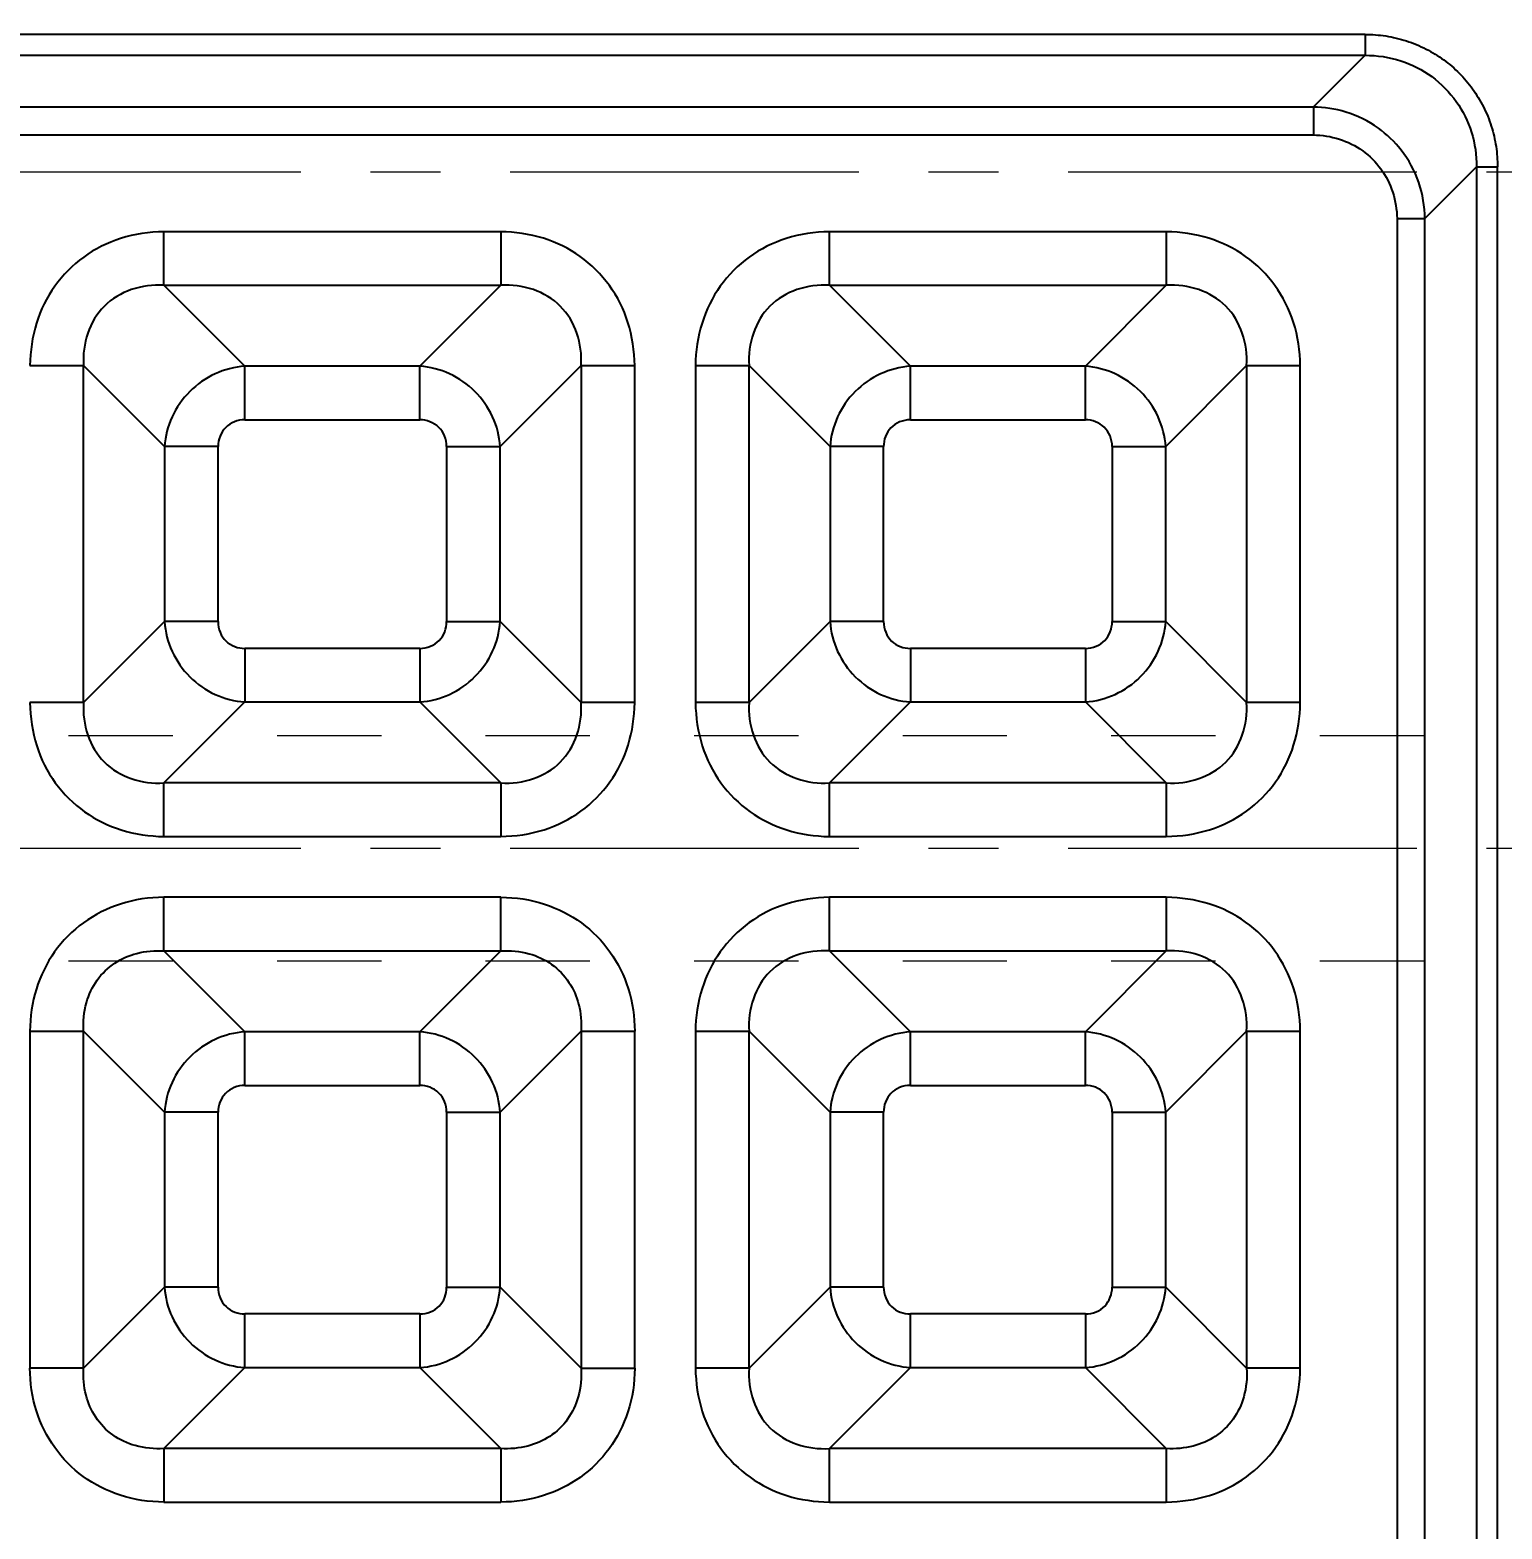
# Model space of a CAD drawing. Header units: millimetres. Extents: x 2750 to 4049, y 1371 to 1831.
# Drawn here: x 3771.4 to 3823.7, y 1569.1 to 1622.3 of the extents above; entities that cross this region are included whole.
import ezdxf

# ---------------------------------------------------------------- set-up
doc = ezdxf.new("R2010")
doc.units = ezdxf.units.MM
doc.linetypes.add('CENTER', pattern=[0.6, 0.375, -0.075, 0.075, -0.075])
doc.linetypes.add('HIDDEN', pattern=[0.2, 0.1, -0.1])
doc.layers.add('center', color=1, linetype='CENTER', lineweight=9)
doc.layers.add('cool', color=153, linetype='HIDDEN', lineweight=9)
doc.styles.get("Standard").update_dxf_attribs({"font": 'arial.ttf'})
doc.dimstyles.get("Standard").update_dxf_attribs({"dimtxt": 0.18, "dimasz": 0.18, "dimexe": 0.18, "dimexo": 0.0625, "dimgap": 0.09, "dimtad": 0, "dimtih": 1, "dimtoh": 1, "dimzin": 0, "dimdsep": 46, "dimtxsty": 'Standard', "dimcen": 0.09, "dimadec": 0, "dimazin": 0, "dimtfac": 1, "dimtofl": 0, "dimtmove": 0, "dimatfit": 3, "dimfxl": 0, "dimtolj": 1, "dimtzin": 0, "dimarcsym": 0})

# ---------------------------------------------------------------- blocks, each defined once
blk = doc.blocks.new('*D175')
at = {"color": 4, "lineweight": -2, "transparency": 16777216}
blk.add_line((3685.922, 1617.29), (3660.211, 1617.29), dxfattribs=at)
at = {"layer": 'Defpoints', "color": 0, "transparency": 16777216}
for p in [(3660.211, 1617.29), (3685.922, 1617.29), (3829.681, 1617.29)]:
    blk.add_point(p, dxfattribs=at)
at = {"color": 6, "transparency": 16777216, "insert": (3653.726, 1617.29), "char_height": 5, "attachment_point": 5}
blk.add_mtext('\\A1;0.00', dxfattribs=at)
blk = doc.blocks.new('*D176')
at = {"color": 4, "lineweight": -2, "transparency": 16777216}
blk.add_line((3678.491, 1646.291), (3660.211, 1646.291), dxfattribs=at)
at = {"layer": 'Defpoints', "color": 0, "transparency": 16777216}
for p in [(3660.211, 1646.291), (3678.491, 1646.291), (3829.681, 1617.29)]:
    blk.add_point(p, dxfattribs=at)
at = {"color": 6, "transparency": 16777216, "insert": (3651.741, 1646.291), "char_height": 5, "attachment_point": 5}
blk.add_mtext('\\A1;29.00', dxfattribs=at)
blk = doc.blocks.new('*D177')
at = {"color": 4, "lineweight": -2, "transparency": 16777216}
blk.add_line((3721.255, 1665.29), (3660.211, 1665.29), dxfattribs=at)
at = {"layer": 'Defpoints', "color": 0, "transparency": 16777216}
for p in [(3660.211, 1665.29), (3721.255, 1665.29), (3829.681, 1617.29)]:
    blk.add_point(p, dxfattribs=at)
at = {"color": 6, "transparency": 16777216, "insert": (3651.683, 1665.29), "char_height": 5, "attachment_point": 5}
blk.add_mtext('\\A1;48.00', dxfattribs=at)
blk = doc.blocks.new('*D178')
at = {"color": 4, "lineweight": -2, "transparency": 16777216}
blk.add_line((3743.255, 1699.29), (3660.211, 1699.29), dxfattribs=at)
at = {"layer": 'Defpoints', "color": 0, "transparency": 16777216}
for p in [(3660.211, 1699.29), (3743.255, 1699.29), (3829.681, 1617.29)]:
    blk.add_point(p, dxfattribs=at)
at = {"color": 6, "transparency": 16777216, "insert": (3651.78, 1699.29), "char_height": 5, "attachment_point": 5}
blk.add_mtext('\\A1;82.00', dxfattribs=at)
blk = doc.blocks.new('*D179')
at = {"color": 4, "lineweight": -2, "transparency": 16777216}
blk.add_line((3719.714, 1714.291), (3660.211, 1714.291), dxfattribs=at)
at = {"layer": 'Defpoints', "color": 0, "transparency": 16777216}
for p in [(3660.211, 1714.291), (3719.714, 1714.291), (3829.681, 1617.29)]:
    blk.add_point(p, dxfattribs=at)
at = {"color": 6, "transparency": 16777216, "insert": (3651.784, 1714.291), "char_height": 5, "attachment_point": 5}
blk.add_mtext('\\A1;97.00', dxfattribs=at)
blk = doc.blocks.new('*D180')
at = {"color": 4, "lineweight": -2, "transparency": 16777216}
blk.add_line((3782.255, 1728.29), (3660.211, 1728.29), dxfattribs=at)
at = {"layer": 'Defpoints', "color": 0, "transparency": 16777216}
for p in [(3660.211, 1728.29), (3782.255, 1728.29), (3829.681, 1617.29)]:
    blk.add_point(p, dxfattribs=at)
at = {"color": 6, "transparency": 16777216, "insert": (3650.077, 1728.29), "char_height": 5, "attachment_point": 5}
blk.add_mtext('\\A1;111.00', dxfattribs=at)
blk = doc.blocks.new('*D181')
at = {"color": 4, "lineweight": -2, "transparency": 16777216}
blk.add_line((3825.281, 1734.29), (3660.211, 1734.29), dxfattribs=at)
at = {"layer": 'Defpoints', "color": 0, "transparency": 16777216}
for p in [(3660.211, 1734.29), (3825.281, 1734.29), (3829.681, 1617.29)]:
    blk.add_point(p, dxfattribs=at)
at = {"color": 6, "transparency": 16777216, "insert": (3650.077, 1734.29), "char_height": 5, "attachment_point": 5}
blk.add_mtext('\\A1;117.00', dxfattribs=at)
blk = doc.blocks.new('*D183')
at = {"color": 4, "lineweight": -2, "transparency": 16777216}
blk.add_line((3695.67, 1593.29), (3660.211, 1593.29), dxfattribs=at)
at = {"layer": 'Defpoints', "color": 0, "transparency": 16777216}
for p in [(3829.681, 1617.29), (3660.211, 1593.29), (3695.67, 1593.29)]:
    blk.add_point(p, dxfattribs=at)
at = {"color": 6, "transparency": 16777216, "insert": (3651.741, 1593.29), "char_height": 5, "attachment_point": 5}
blk.add_mtext('\\A1;24.00', dxfattribs=at)
blk = doc.blocks.new('*D184')
at = {"color": 4, "lineweight": -2, "transparency": 16777216}
for p, q in [((3670.211, 1561.29), (3660.211, 1561.29)), ((3680.211, 1549.291), (3670.211, 1561.29)), ((3738.285, 1549.291), (3680.211, 1549.291))]:
    blk.add_line(p, q, dxfattribs=at)
at = {"layer": 'Defpoints', "color": 0, "transparency": 16777216}
for p in [(3829.681, 1617.29), (3660.211, 1561.29), (3738.285, 1549.291)]:
    blk.add_point(p, dxfattribs=at)
at = {"color": 6, "transparency": 16777216, "insert": (3651.77, 1561.29), "char_height": 5, "attachment_point": 5}
blk.add_mtext('\\A1;68.00', dxfattribs=at)
blk = doc.blocks.new('*D185')
at = {"color": 4, "lineweight": -2, "transparency": 16777216}
blk.add_line((3703.173, 1535.29), (3660.211, 1535.29), dxfattribs=at)
at = {"layer": 'Defpoints', "color": 0, "transparency": 16777216}
for p in [(3829.681, 1617.29), (3660.211, 1535.29), (3703.173, 1535.29)]:
    blk.add_point(p, dxfattribs=at)
at = {"color": 6, "transparency": 16777216, "insert": (3651.78, 1535.29), "char_height": 5, "attachment_point": 5}
blk.add_mtext('\\A1;82.00', dxfattribs=at)
blk = doc.blocks.new('*D186')
at = {"color": 4, "lineweight": -2, "transparency": 16777216}
blk.add_line((3793.281, 1509.29), (3660.211, 1509.29), dxfattribs=at)
at = {"layer": 'Defpoints', "color": 0, "transparency": 16777216}
for p in [(3829.681, 1617.29), (3660.211, 1509.29), (3793.281, 1509.29)]:
    blk.add_point(p, dxfattribs=at)
at = {"color": 6, "transparency": 16777216, "insert": (3650.077, 1509.29), "char_height": 5, "attachment_point": 5}
blk.add_mtext('\\A1;108.00', dxfattribs=at)
blk = doc.blocks.new('*D188')
at = {"color": 4, "lineweight": -2, "transparency": 16777216}
for p, q in [((3786.655, 1774.119), (3786.655, 1784.119)), ((3786.685, 1764.119), (3786.655, 1774.119)), ((3786.685, 1732.648), (3786.685, 1764.119))]:
    blk.add_line(p, q, dxfattribs=at)
at = {"layer": 'Defpoints', "color": 0, "transparency": 16777216}
for p in [(3786.655, 1784.119), (3786.685, 1732.648), (3829.681, 1617.29)]:
    blk.add_point(p, dxfattribs=at)
at = {"color": 6, "transparency": 16777216, "insert": (3786.655, 1792.647), "char_height": 5, "attachment_point": 5, "rotation": 90}
blk.add_mtext('\\A1;43.00', dxfattribs=at)
blk = doc.blocks.new('*D189')
at = {"color": 4, "lineweight": -2, "transparency": 16777216}
for p, q in [((3747.655, 1774.119), (3747.655, 1784.119)), ((3746.685, 1764.119), (3747.655, 1774.119)), ((3746.685, 1703.62), (3746.685, 1764.119))]:
    blk.add_line(p, q, dxfattribs=at)
at = {"layer": 'Defpoints', "color": 0, "transparency": 16777216}
for p in [(3747.655, 1784.119), (3746.685, 1703.62), (3829.681, 1617.29)]:
    blk.add_point(p, dxfattribs=at)
at = {"color": 6, "transparency": 16777216, "insert": (3747.655, 1792.55), "char_height": 5, "attachment_point": 5, "rotation": 90}
blk.add_mtext('\\A1;83.00', dxfattribs=at)
blk = doc.blocks.new('*D190')
at = {"color": 4, "lineweight": -2, "transparency": 16777216}
for p, q in [((3725.655, 1774.119), (3725.655, 1784.119)), ((3724.685, 1764.119), (3725.655, 1774.119)), ((3724.685, 1669.691), (3724.685, 1764.119))]:
    blk.add_line(p, q, dxfattribs=at)
at = {"layer": 'Defpoints', "color": 0, "transparency": 16777216}
for p in [(3725.655, 1784.119), (3724.685, 1669.691), (3829.681, 1617.29)]:
    blk.add_point(p, dxfattribs=at)
at = {"color": 6, "transparency": 16777216, "insert": (3725.655, 1794.254), "char_height": 5, "attachment_point": 5, "rotation": 90}
blk.add_mtext('\\A1;105.00', dxfattribs=at)
blk = doc.blocks.new('*D192')
at = {"color": 4, "lineweight": -2, "transparency": 16777216}
blk.add_line((3797.681, 1504.89), (3797.681, 1452.826), dxfattribs=at)
at = {"layer": 'Defpoints', "color": 0, "transparency": 16777216}
for p in [(3829.681, 1617.29), (3797.681, 1504.89), (3797.681, 1452.826)]:
    blk.add_point(p, dxfattribs=at)
at = {"color": 6, "transparency": 16777216, "insert": (3797.681, 1444.4), "char_height": 5, "attachment_point": 5, "rotation": 90}
blk.add_mtext('\\A1;32.00', dxfattribs=at)
blk = doc.blocks.new('*D193')
at = {"color": 4, "lineweight": -2, "transparency": 16777216}
for p, q in [((3742.685, 1544.891), (3742.685, 1472.826)), ((3742.685, 1472.826), (3734.655, 1462.826)), ((3734.655, 1462.826), (3734.655, 1452.826))]:
    blk.add_line(p, q, dxfattribs=at)
at = {"layer": 'Defpoints', "color": 0, "transparency": 16777216}
for p in [(3829.681, 1617.29), (3742.685, 1544.891), (3734.655, 1452.826)]:
    blk.add_point(p, dxfattribs=at)
at = {"color": 6, "transparency": 16777216, "insert": (3734.655, 1444.395), "char_height": 5, "attachment_point": 5, "rotation": 90}
blk.add_mtext('\\A1;87.00', dxfattribs=at)
blk = doc.blocks.new('*D195')
at = {"color": 4, "lineweight": -2, "transparency": 16777216}
for p, q in [((3712.382, 1772.258), (3712.382, 1782.258)), ((3709.181, 1762.258), (3712.382, 1772.258)), ((3709.181, 1626.721), (3709.181, 1762.258))]:
    blk.add_line(p, q, dxfattribs=at)
at = {"layer": 'Defpoints', "color": 0, "transparency": 16777216}
for p in [(3712.382, 1782.258), (3709.181, 1626.721), (3829.681, 1617.29)]:
    blk.add_point(p, dxfattribs=at)
at = {"color": 6, "transparency": 16777216, "insert": (3712.382, 1792.392), "char_height": 5, "attachment_point": 5, "rotation": 90}
blk.add_mtext('\\A1;120.50', dxfattribs=at)
blk = doc.blocks.new('*D196')
at = {"color": 4, "lineweight": -2, "transparency": 16777216}
for p, q in [((3670.352, 1628.487), (3660.352, 1628.487)), ((3680.352, 1622.321), (3670.352, 1628.487)), ((3704.781, 1622.321), (3680.352, 1622.321))]:
    blk.add_line(p, q, dxfattribs=at)
at = {"layer": 'Defpoints', "color": 0, "transparency": 16777216}
for p in [(3660.352, 1628.487), (3704.781, 1622.321), (3829.681, 1617.291)]:
    blk.add_point(p, dxfattribs=at)
at = {"color": 6, "transparency": 16777216, "insert": (3653.859, 1628.487), "char_height": 5, "attachment_point": 5}
blk.add_mtext('\\A1;5.03', dxfattribs=at)

msp = doc.modelspace()

# ---------------------------------------------------------------- linework, layer by layer
at = {"color": 6, "linetype": 'Continuous'}
for p, q in [((3818.819, 1622.164), (3739.657, 1622.162)), ((3818.819, 1622.164), (3818.819, 1621.422)), ((3739.657, 1621.422), (3818.819, 1621.422)), ((3816.983, 1619.586), (3818.819, 1621.422)), ((3816.985, 1619.586), (3743.055, 1619.587)), ((3816.985, 1619.586), (3816.985, 1618.597)), ((3741.566, 1618.598), (3816.985, 1618.598)), ((3822.778, 1617.463), (3820.942, 1615.627)), ((3822.778, 1617.463), (3822.779, 1538.301)), ((3822.778, 1617.463), (3823.521, 1617.463)), ((3823.519, 1538.301), (3823.521, 1617.463)), ((3819.954, 1615.628), (3819.954, 1540.21)), ((3819.954, 1615.628), (3820.942, 1615.628)), ((3820.943, 1541.699), (3820.942, 1615.628)), ((3776.192, 1613.262), (3776.192, 1615.162)), ((3788.15, 1615.162), (3776.192, 1615.162)), ((3788.15, 1615.162), (3788.15, 1613.262)), ((3799.81, 1613.262), (3799.81, 1615.162)), ((3811.767, 1615.162), (3799.81, 1615.162)), ((3811.767, 1615.162), (3811.767, 1613.262)), ((3776.192, 1613.262), (3779.065, 1610.389)), ((3776.192, 1613.262), (3788.15, 1613.262)), ((3785.277, 1610.389), (3788.15, 1613.262)), ((3799.81, 1613.262), (3802.683, 1610.389)), ((3799.81, 1613.262), (3811.767, 1613.262)), ((3808.894, 1610.389), (3811.767, 1613.262)), ((3771.441, 1610.411), (3773.341, 1610.411)), ((3773.341, 1598.453), (3773.341, 1610.411)), ((3776.214, 1607.538), (3773.341, 1610.411)), ((3779.065, 1608.488), (3779.065, 1610.389)), ((3785.277, 1610.389), (3779.065, 1610.389)), ((3785.277, 1608.488), (3785.277, 1610.389)), ((3791, 1610.411), (3788.127, 1607.538)), ((3791, 1610.411), (3791, 1598.453)), ((3791, 1610.411), (3792.901, 1610.411)), ((3792.901, 1598.453), (3792.901, 1610.411)), ((3795.058, 1610.411), (3795.058, 1598.453)), ((3795.058, 1610.411), (3796.959, 1610.411)), ((3796.959, 1598.453), (3796.959, 1610.411)), ((3799.832, 1607.538), (3796.959, 1610.411)), ((3802.683, 1608.488), (3802.683, 1610.389)), ((3808.894, 1610.389), (3802.683, 1610.389)), ((3808.894, 1608.488), (3808.894, 1610.389)), ((3814.618, 1610.411), (3811.745, 1607.538)), ((3814.618, 1610.411), (3814.618, 1598.453)), ((3814.618, 1610.411), (3816.518, 1610.411)), ((3816.518, 1598.453), (3816.518, 1610.411)), ((3779.065, 1608.488), (3785.277, 1608.488)), ((3802.683, 1608.488), (3808.894, 1608.488)), ((3776.214, 1607.538), (3776.214, 1601.326)), ((3778.115, 1607.538), (3776.214, 1607.538)), ((3778.115, 1601.326), (3778.115, 1607.538)), ((3786.227, 1607.538), (3786.227, 1601.326)), ((3786.227, 1607.538), (3788.127, 1607.538)), ((3788.127, 1601.326), (3788.127, 1607.538)), ((3799.832, 1607.538), (3799.832, 1601.326)), ((3801.732, 1607.538), (3799.832, 1607.538)), ((3801.732, 1601.326), (3801.732, 1607.538)), ((3809.844, 1607.538), (3809.844, 1601.326)), ((3809.844, 1607.538), (3811.745, 1607.538)), ((3811.745, 1601.326), (3811.745, 1607.538)), ((3773.341, 1598.453), (3776.214, 1601.326)), ((3778.115, 1601.326), (3776.214, 1601.326)), ((3786.227, 1601.326), (3788.127, 1601.326)), ((3788.127, 1601.326), (3791, 1598.453)), ((3796.959, 1598.453), (3799.832, 1601.326)), ((3801.732, 1601.326), (3799.832, 1601.326)), ((3809.844, 1601.326), (3811.745, 1601.326)), ((3811.745, 1601.326), (3814.618, 1598.453)), ((3779.065, 1600.376), (3779.065, 1598.476)), ((3785.277, 1600.376), (3779.065, 1600.376)), ((3785.277, 1600.376), (3785.277, 1598.476)), ((3802.683, 1600.376), (3802.683, 1598.476)), ((3808.894, 1600.376), (3802.683, 1600.376)), ((3808.894, 1600.376), (3808.894, 1598.476)), ((3773.341, 1598.453), (3771.441, 1598.453)), ((3779.065, 1598.476), (3776.192, 1595.603)), ((3779.065, 1598.476), (3785.277, 1598.476)), ((3788.15, 1595.603), (3785.277, 1598.476)), ((3792.901, 1598.453), (3791, 1598.453)), ((3796.959, 1598.453), (3795.058, 1598.453)), ((3802.683, 1598.476), (3799.81, 1595.603)), ((3802.683, 1598.476), (3808.894, 1598.476)), ((3811.767, 1595.603), (3808.894, 1598.476)), ((3816.518, 1598.453), (3814.618, 1598.453)), ((3776.192, 1593.702), (3776.192, 1595.603)), ((3788.15, 1595.603), (3776.192, 1595.603)), ((3788.15, 1595.603), (3788.15, 1593.702)), ((3799.81, 1593.702), (3799.81, 1595.603)), ((3811.767, 1595.603), (3799.81, 1595.603)), ((3811.767, 1595.603), (3811.767, 1593.702)), ((3776.192, 1593.702), (3788.15, 1593.702)), ((3799.81, 1593.702), (3811.767, 1593.702)), ((3776.192, 1589.644), (3776.192, 1591.545)), ((3788.15, 1591.545), (3776.192, 1591.545)), ((3788.15, 1589.644), (3788.15, 1591.545)), ((3799.81, 1589.644), (3799.81, 1591.545)), ((3811.767, 1591.545), (3799.81, 1591.545)), ((3811.767, 1591.545), (3811.767, 1589.644)), ((3776.192, 1589.644), (3779.065, 1586.771)), ((3776.192, 1589.644), (3788.15, 1589.644)), ((3785.277, 1586.771), (3788.15, 1589.644)), ((3799.81, 1589.644), (3802.683, 1586.771)), ((3799.81, 1589.644), (3811.767, 1589.644)), ((3808.894, 1586.771), (3811.767, 1589.644)), ((3771.441, 1586.793), (3771.441, 1574.836)), ((3771.441, 1586.793), (3773.341, 1586.793)), ((3773.341, 1574.836), (3773.341, 1586.793)), ((3776.214, 1583.92), (3773.341, 1586.793)), ((3779.065, 1584.871), (3779.065, 1586.771)), ((3785.277, 1586.771), (3779.065, 1586.771)), ((3785.277, 1584.871), (3785.277, 1586.771)), ((3791, 1586.793), (3788.127, 1583.92)), ((3791, 1586.793), (3791, 1574.836)), ((3791, 1586.793), (3792.901, 1586.793)), ((3792.901, 1574.836), (3792.901, 1586.793)), ((3795.058, 1586.793), (3795.058, 1574.836)), ((3795.058, 1586.793), (3796.959, 1586.793)), ((3796.959, 1574.836), (3796.959, 1586.793)), ((3799.832, 1583.92), (3796.959, 1586.793)), ((3802.683, 1584.871), (3802.683, 1586.771)), ((3808.894, 1586.771), (3802.683, 1586.771)), ((3808.894, 1584.871), (3808.894, 1586.771)), ((3814.618, 1586.793), (3811.745, 1583.92)), ((3814.618, 1586.793), (3814.618, 1574.836)), ((3814.618, 1586.793), (3816.518, 1586.793)), ((3816.518, 1574.836), (3816.518, 1586.793)), ((3779.065, 1584.871), (3785.277, 1584.871)), ((3802.683, 1584.871), (3808.894, 1584.871)), ((3776.214, 1583.92), (3776.214, 1577.709)), ((3778.115, 1583.92), (3776.214, 1583.92)), ((3778.115, 1577.709), (3778.115, 1583.92)), ((3786.227, 1583.92), (3786.227, 1577.709)), ((3786.227, 1583.92), (3788.127, 1583.92)), ((3788.127, 1577.709), (3788.127, 1583.92)), ((3799.832, 1583.92), (3799.832, 1577.709)), ((3801.732, 1583.92), (3799.832, 1583.92)), ((3801.732, 1577.709), (3801.732, 1583.92)), ((3809.844, 1583.92), (3809.844, 1577.709)), ((3809.844, 1583.92), (3811.745, 1583.92)), ((3811.745, 1577.709), (3811.745, 1583.92)), ((3773.341, 1574.836), (3776.214, 1577.709)), ((3778.115, 1577.709), (3776.214, 1577.709)), ((3786.227, 1577.709), (3788.127, 1577.709)), ((3788.127, 1577.709), (3791, 1574.836)), ((3796.959, 1574.836), (3799.832, 1577.709)), ((3801.732, 1577.709), (3799.832, 1577.709)), ((3809.844, 1577.709), (3811.745, 1577.709)), ((3811.745, 1577.709), (3814.618, 1574.836)), ((3779.065, 1574.858), (3779.065, 1576.759)), ((3785.277, 1576.759), (3779.065, 1576.759)), ((3785.277, 1576.759), (3785.277, 1574.858)), ((3802.683, 1574.858), (3802.683, 1576.759)), ((3808.894, 1576.759), (3802.683, 1576.759)), ((3808.894, 1576.759), (3808.894, 1574.858)), ((3773.341, 1574.836), (3771.441, 1574.836)), ((3779.065, 1574.858), (3776.192, 1571.985)), ((3779.065, 1574.858), (3785.277, 1574.858)), ((3788.15, 1571.985), (3785.277, 1574.858)), ((3791, 1574.836), (3792.901, 1574.836)), ((3796.959, 1574.836), (3795.058, 1574.836)), ((3802.683, 1574.858), (3799.81, 1571.985)), ((3802.683, 1574.858), (3808.894, 1574.858)), ((3811.767, 1571.985), (3808.894, 1574.858)), ((3816.518, 1574.836), (3814.618, 1574.836)), ((3776.192, 1571.985), (3776.192, 1570.085)), ((3788.15, 1571.985), (3776.192, 1571.985)), ((3788.15, 1571.985), (3788.15, 1570.085)), ((3799.81, 1570.085), (3799.81, 1571.985)), ((3811.767, 1571.985), (3799.81, 1571.985)), ((3811.767, 1571.985), (3811.767, 1570.085)), ((3776.192, 1570.085), (3788.15, 1570.085)), ((3799.81, 1570.085), (3811.767, 1570.085))]:
    msp.add_line(p, q, dxfattribs=at)
for centre, radius, start, end in [((3829.707, 1622.321), 100.622, 28.40074, 331.59927), ((3829.707, 1622.321), 100.12, 28.40075, 331.59926), ((3829.707, 1622.321), 100.057, 28.37938, 331.62062), ((3829.707, 1622.321), 98.859, 28.37934, 331.62065), ((3823.677, 1622.321), 86.271, 181.61975, 268.38025), ((3823.677, 1622.321), 85.531, 181.61975, 268.38025), ((3823.677, 1622.321), 83.696, 182.93582, 267.06418), ((3823.677, 1622.321), 82.706, 182.93582, 267.06418), ((3829.707, 1622.321), 102.28, 186.15973, 331.08016), ((3829.707, 1622.321), 101.778, 186.19838, 331.08683), ((3829.707, 1622.321), 102.395, 189.52573, 331.07349), ((3823.677, 1622.321), 87.224, 222.36053, 346.47022), ((3823.677, 1622.321), 86.622, 222.36102, 346.47022), ((3823.677, 1622.321), 87.317, 222.43651, 332.51058), ((3823.677, 1622.321), 87.818, 222.43656, 332.51118)]:
    msp.add_arc(centre, radius, start, end, dxfattribs=at)
for points, knots in [([(3818.819, 1622.164), (3819.065, 1622.164), (3819.564, 1622.126), (3820.295, 1621.953), (3820.989, 1621.665), (3821.621, 1621.276), (3822.177, 1620.798), (3822.652, 1620.238), (3823.036, 1619.604), (3823.317, 1618.913), (3823.484, 1618.193), (3823.521, 1617.704), (3823.521, 1617.463)], [0, 0, 0, 0, 0.099956, 0.202096, 0.303984, 0.403763, 0.502202, 0.600775, 0.700698, 0.801825, 0.902244, 1, 1, 1, 1]), ([(3818.819, 1621.422), (3819.247, 1621.424), (3820.093, 1621.295), (3821.227, 1620.717), (3822.106, 1619.824), (3822.659, 1618.7), (3822.781, 1617.876), (3822.778, 1617.463)], [0, 0, 0, 0, 0.20655, 0.404704, 0.604979, 0.800758, 1, 1, 1, 1]), ([(3820.942, 1615.627), (3820.94, 1616.059), (3820.793, 1616.934), (3820.19, 1618.047), (3819.283, 1618.919), (3818.196, 1619.459), (3817.373, 1619.584), (3816.983, 1619.586)], [0, 0, 0, 0, 0.209257, 0.42174, 0.602601, 0.811206, 1, 1, 1, 1]), ([(3816.985, 1618.597), (3817.297, 1618.592), (3817.919, 1618.495), (3818.761, 1618.076), (3819.426, 1617.413), (3819.849, 1616.569), (3819.948, 1615.942), (3819.954, 1615.629)], [0, 0, 0, 0, 0.201277, 0.400461, 0.597024, 0.797267, 1, 1, 1, 1]), ([(3776.192, 1615.162), (3775.674, 1615.153), (3774.66, 1615.011), (3773.302, 1614.329), (3772.256, 1613.273), (3771.589, 1611.922), (3771.449, 1610.92), (3771.441, 1610.411)], [0, 0, 0, 0, 0.208153, 0.404601, 0.600135, 0.79522, 1, 1, 1, 1]), ([(3792.901, 1610.411), (3792.892, 1610.929), (3792.75, 1611.943), (3792.068, 1613.301), (3791.012, 1614.347), (3789.661, 1615.013), (3788.659, 1615.154), (3788.15, 1615.162)], [0, 0, 0, 0, 0.208153, 0.404601, 0.600135, 0.79522, 1, 1, 1, 1]), ([(3799.81, 1615.162), (3799.292, 1615.153), (3798.278, 1615.011), (3796.92, 1614.329), (3795.874, 1613.273), (3795.207, 1611.922), (3795.066, 1610.92), (3795.058, 1610.411)], [0, 0, 0, 0, 0.208153, 0.404601, 0.600135, 0.79522, 1, 1, 1, 1]), ([(3816.518, 1610.411), (3816.509, 1610.929), (3816.367, 1611.943), (3815.685, 1613.301), (3814.629, 1614.347), (3813.278, 1615.013), (3812.277, 1615.154), (3811.767, 1615.162)], [0, 0, 0, 0, 0.208153, 0.404601, 0.600135, 0.79522, 1, 1, 1, 1]), ([(3776.192, 1613.262), (3775.805, 1613.285), (3775.027, 1613.188), (3774.012, 1612.591), (3773.415, 1611.575), (3773.318, 1610.798), (3773.341, 1610.411)], [0, 0, 0, 0, 0.254794, 0.500003, 0.745227, 1, 1, 1, 1]), ([(3791, 1610.411), (3791.024, 1610.798), (3790.926, 1611.576), (3790.329, 1612.591), (3789.314, 1613.188), (3788.537, 1613.285), (3788.15, 1613.262)], [0, 0, 0, 0, 0.254794, 0.500003, 0.745227, 1, 1, 1, 1]), ([(3799.81, 1613.262), (3799.422, 1613.285), (3798.645, 1613.188), (3797.63, 1612.591), (3797.033, 1611.575), (3796.936, 1610.798), (3796.959, 1610.411)], [0, 0, 0, 0, 0.254794, 0.500003, 0.745227, 1, 1, 1, 1]), ([(3814.618, 1610.411), (3814.641, 1610.798), (3814.544, 1611.576), (3813.947, 1612.591), (3812.932, 1613.188), (3812.155, 1613.285), (3811.767, 1613.262)], [0, 0, 0, 0, 0.254794, 0.500003, 0.745227, 1, 1, 1, 1]), ([(3779.065, 1610.389), (3778.702, 1610.364), (3777.978, 1610.177), (3777.064, 1609.536), (3776.425, 1608.622), (3776.239, 1607.899), (3776.214, 1607.538)], [0, 0, 0, 0, 0.249666, 0.500527, 0.751123, 1, 1, 1, 1]), ([(3788.127, 1607.538), (3788.103, 1607.901), (3787.916, 1608.625), (3787.275, 1609.539), (3786.361, 1610.178), (3785.638, 1610.364), (3785.277, 1610.389)], [0, 0, 0, 0, 0.249665, 0.500526, 0.751122, 1, 1, 1, 1]), ([(3802.683, 1610.389), (3802.32, 1610.364), (3801.595, 1610.177), (3800.681, 1609.536), (3800.043, 1608.622), (3799.857, 1607.899), (3799.832, 1607.538)], [0, 0, 0, 0, 0.249666, 0.500527, 0.751123, 1, 1, 1, 1]), ([(3811.745, 1607.538), (3811.72, 1607.901), (3811.533, 1608.625), (3810.892, 1609.539), (3809.979, 1610.178), (3809.256, 1610.364), (3808.894, 1610.389)], [0, 0, 0, 0, 0.249665, 0.500526, 0.751122, 1, 1, 1, 1]), ([(3786.227, 1607.538), (3786.227, 1607.667), (3786.175, 1607.922), (3785.965, 1608.244), (3785.643, 1608.441), (3785.398, 1608.488), (3785.277, 1608.488)], [0, 0, 0, 0, 0.259809, 0.509834, 0.755075, 1, 1, 1, 1]), ([(3802.683, 1608.488), (3802.554, 1608.488), (3802.299, 1608.436), (3801.976, 1608.226), (3801.779, 1607.904), (3801.732, 1607.659), (3801.732, 1607.538)], [0, 0, 0, 0, 0.259809, 0.509834, 0.755075, 1, 1, 1, 1]), ([(3809.844, 1607.538), (3809.844, 1607.667), (3809.793, 1607.922), (3809.582, 1608.244), (3809.26, 1608.441), (3809.016, 1608.488), (3808.894, 1608.488)], [0, 0, 0, 0, 0.259809, 0.509834, 0.755075, 1, 1, 1, 1]), ([(3776.214, 1601.326), (3776.239, 1600.964), (3776.426, 1600.239), (3777.067, 1599.325), (3777.981, 1598.686), (3778.703, 1598.5), (3779.065, 1598.476)], [0, 0, 0, 0, 0.249667, 0.500527, 0.751123, 1, 1, 1, 1]), ([(3778.115, 1601.326), (3778.115, 1601.197), (3778.166, 1600.943), (3778.377, 1600.62), (3778.699, 1600.423), (3778.944, 1600.376), (3779.065, 1600.376)], [0, 0, 0, 0, 0.259809, 0.509834, 0.755075, 1, 1, 1, 1]), ([(3785.277, 1598.476), (3785.639, 1598.5), (3786.364, 1598.687), (3787.278, 1599.328), (3787.916, 1600.242), (3788.103, 1600.965), (3788.127, 1601.326)], [0, 0, 0, 0, 0.249668, 0.500529, 0.751126, 1, 1, 1, 1]), ([(3785.277, 1600.376), (3785.405, 1600.376), (3785.66, 1600.428), (3785.983, 1600.638), (3786.18, 1600.96), (3786.227, 1601.205), (3786.227, 1601.326)], [0, 0, 0, 0, 0.259809, 0.509834, 0.755075, 1, 1, 1, 1]), ([(3799.832, 1601.326), (3799.857, 1600.964), (3800.044, 1600.239), (3800.684, 1599.325), (3801.598, 1598.686), (3802.321, 1598.5), (3802.683, 1598.476)], [0, 0, 0, 0, 0.249667, 0.500527, 0.751123, 1, 1, 1, 1]), ([(3801.732, 1601.326), (3801.732, 1601.197), (3801.784, 1600.943), (3801.995, 1600.62), (3802.316, 1600.423), (3802.561, 1600.376), (3802.683, 1600.376)], [0, 0, 0, 0, 0.259809, 0.509834, 0.755075, 1, 1, 1, 1]), ([(3808.894, 1598.476), (3809.257, 1598.5), (3809.981, 1598.687), (3810.895, 1599.328), (3811.534, 1600.242), (3811.72, 1600.965), (3811.745, 1601.326)], [0, 0, 0, 0, 0.249668, 0.500529, 0.751126, 1, 1, 1, 1]), ([(3808.894, 1600.376), (3809.023, 1600.376), (3809.278, 1600.428), (3809.6, 1600.638), (3809.797, 1600.96), (3809.844, 1601.205), (3809.844, 1601.326)], [0, 0, 0, 0, 0.259809, 0.509834, 0.755075, 1, 1, 1, 1]), ([(3771.441, 1598.453), (3771.45, 1597.936), (3771.592, 1596.921), (3772.274, 1595.564), (3773.33, 1594.517), (3774.681, 1593.851), (3775.683, 1593.71), (3776.192, 1593.702)], [0, 0, 0, 0, 0.208153, 0.404601, 0.600135, 0.79522, 1, 1, 1, 1]), ([(3773.341, 1598.453), (3773.318, 1598.066), (3773.415, 1597.289), (3774.012, 1596.274), (3775.027, 1595.677), (3775.805, 1595.579), (3776.192, 1595.603)], [0, 0, 0, 0, 0.254794, 0.500003, 0.745227, 1, 1, 1, 1]), ([(3788.15, 1593.702), (3788.667, 1593.711), (3789.682, 1593.853), (3791.039, 1594.535), (3792.085, 1595.591), (3792.752, 1596.942), (3792.893, 1597.944), (3792.901, 1598.453)], [0, 0, 0, 0, 0.208153, 0.404601, 0.600135, 0.79522, 1, 1, 1, 1]), ([(3788.15, 1595.603), (3788.537, 1595.579), (3789.314, 1595.676), (3790.329, 1596.274), (3790.926, 1597.289), (3791.024, 1598.066), (3791, 1598.453)], [0, 0, 0, 0, 0.254794, 0.500003, 0.745227, 1, 1, 1, 1]), ([(3795.058, 1598.453), (3795.067, 1597.936), (3795.209, 1596.921), (3795.891, 1595.564), (3796.948, 1594.517), (3798.298, 1593.851), (3799.3, 1593.71), (3799.81, 1593.702)], [0, 0, 0, 0, 0.208153, 0.404601, 0.600135, 0.79522, 1, 1, 1, 1]), ([(3796.959, 1598.453), (3796.936, 1598.066), (3797.033, 1597.289), (3797.63, 1596.274), (3798.645, 1595.677), (3799.422, 1595.579), (3799.81, 1595.603)], [0, 0, 0, 0, 0.254794, 0.500003, 0.745227, 1, 1, 1, 1]), ([(3811.767, 1593.702), (3812.285, 1593.711), (3813.299, 1593.853), (3814.657, 1594.535), (3815.703, 1595.591), (3816.37, 1596.942), (3816.51, 1597.944), (3816.518, 1598.453)], [0, 0, 0, 0, 0.208153, 0.404601, 0.600135, 0.79522, 1, 1, 1, 1]), ([(3811.767, 1595.603), (3812.155, 1595.579), (3812.932, 1595.676), (3813.947, 1596.274), (3814.544, 1597.289), (3814.641, 1598.066), (3814.618, 1598.453)], [0, 0, 0, 0, 0.254794, 0.500003, 0.745227, 1, 1, 1, 1]), ([(3776.192, 1591.545), (3775.674, 1591.545), (3774.655, 1591.391), (3773.296, 1590.709), (3772.248, 1589.648), (3771.587, 1588.3), (3771.441, 1587.299), (3771.441, 1586.793)], [0, 0, 0, 0, 0.208216, 0.40615, 0.601002, 0.796755, 1, 1, 1, 1]), ([(3788.15, 1591.545), (3788.672, 1591.545), (3789.693, 1591.39), (3791.049, 1590.706), (3792.091, 1589.651), (3792.753, 1588.305), (3792.901, 1587.303), (3792.901, 1586.793)], [0, 0, 0, 0, 0.209973, 0.407076, 0.600298, 0.795169, 1, 1, 1, 1]), ([(3799.81, 1591.545), (3799.292, 1591.535), (3798.278, 1591.393), (3796.92, 1590.712), (3795.874, 1589.655), (3795.207, 1588.305), (3795.066, 1587.303), (3795.058, 1586.793)], [0, 0, 0, 0, 0.208153, 0.404601, 0.600135, 0.79522, 1, 1, 1, 1]), ([(3816.518, 1586.793), (3816.509, 1587.311), (3816.367, 1588.325), (3815.685, 1589.683), (3814.629, 1590.729), (3813.278, 1591.396), (3812.277, 1591.537), (3811.767, 1591.545)], [0, 0, 0, 0, 0.208153, 0.404601, 0.600135, 0.79522, 1, 1, 1, 1]), ([(3773.341, 1586.793), (3773.321, 1587.132), (3773.378, 1587.777), (3773.777, 1588.634), (3774.42, 1589.252), (3775.258, 1589.614), (3775.872, 1589.663), (3776.192, 1589.644)], [0, 0, 0, 0, 0.22165, 0.414005, 0.605105, 0.79066, 1, 1, 1, 1]), ([(3788.15, 1589.644), (3788.486, 1589.664), (3789.128, 1589.608), (3789.985, 1589.21), (3790.605, 1588.565), (3790.97, 1587.726), (3791.02, 1587.112), (3791, 1586.793)], [0, 0, 0, 0, 0.21998, 0.412518, 0.605434, 0.791016, 1, 1, 1, 1]), ([(3799.81, 1589.644), (3799.422, 1589.667), (3798.645, 1589.57), (3797.63, 1588.973), (3797.033, 1587.958), (3796.936, 1587.181), (3796.959, 1586.793)], [0, 0, 0, 0, 0.254794, 0.500003, 0.745227, 1, 1, 1, 1]), ([(3814.618, 1586.793), (3814.641, 1587.181), (3814.544, 1587.958), (3813.947, 1588.973), (3812.932, 1589.57), (3812.155, 1589.667), (3811.767, 1589.644)], [0, 0, 0, 0, 0.254794, 0.500003, 0.745227, 1, 1, 1, 1]), ([(3779.065, 1586.771), (3778.702, 1586.746), (3777.978, 1586.559), (3777.064, 1585.919), (3776.425, 1585.005), (3776.239, 1584.282), (3776.214, 1583.92)], [0, 0, 0, 0, 0.249668, 0.500528, 0.751123, 1, 1, 1, 1]), ([(3788.127, 1583.92), (3788.103, 1584.283), (3787.916, 1585.008), (3787.275, 1585.921), (3786.361, 1586.56), (3785.638, 1586.746), (3785.277, 1586.771)], [0, 0, 0, 0, 0.249665, 0.500526, 0.751122, 1, 1, 1, 1]), ([(3802.683, 1586.771), (3802.32, 1586.746), (3801.595, 1586.559), (3800.681, 1585.919), (3800.043, 1585.005), (3799.857, 1584.282), (3799.832, 1583.92)], [0, 0, 0, 0, 0.249666, 0.500527, 0.751123, 1, 1, 1, 1]), ([(3811.745, 1583.92), (3811.72, 1584.283), (3811.533, 1585.008), (3810.892, 1585.921), (3809.979, 1586.56), (3809.256, 1586.746), (3808.894, 1586.771)], [0, 0, 0, 0, 0.249665, 0.500526, 0.751122, 1, 1, 1, 1]), ([(3779.065, 1584.871), (3778.936, 1584.871), (3778.681, 1584.819), (3778.359, 1584.608), (3778.162, 1584.286), (3778.115, 1584.042), (3778.115, 1583.92)], [0, 0, 0, 0, 0.259809, 0.509834, 0.755075, 1, 1, 1, 1]), ([(3786.227, 1583.92), (3786.227, 1584.049), (3786.175, 1584.304), (3785.965, 1584.627), (3785.643, 1584.824), (3785.398, 1584.871), (3785.277, 1584.871)], [0, 0, 0, 0, 0.259809, 0.509834, 0.755075, 1, 1, 1, 1]), ([(3802.683, 1584.871), (3802.554, 1584.871), (3802.299, 1584.819), (3801.976, 1584.608), (3801.779, 1584.286), (3801.732, 1584.042), (3801.732, 1583.92)], [0, 0, 0, 0, 0.259809, 0.509834, 0.755075, 1, 1, 1, 1]), ([(3809.844, 1583.92), (3809.844, 1584.049), (3809.793, 1584.304), (3809.582, 1584.627), (3809.26, 1584.824), (3809.016, 1584.871), (3808.894, 1584.871)], [0, 0, 0, 0, 0.259809, 0.509834, 0.755075, 1, 1, 1, 1]), ([(3776.214, 1577.709), (3776.239, 1577.346), (3776.426, 1576.622), (3777.067, 1575.708), (3777.981, 1575.069), (3778.703, 1574.883), (3779.065, 1574.858)], [0, 0, 0, 0, 0.24967, 0.500529, 0.751124, 1, 1, 1, 1]), ([(3778.115, 1577.709), (3778.115, 1577.58), (3778.166, 1577.325), (3778.377, 1577.002), (3778.699, 1576.806), (3778.944, 1576.759), (3779.065, 1576.759)], [0, 0, 0, 0, 0.25981, 0.509836, 0.755076, 1, 1, 1, 1]), ([(3785.277, 1574.858), (3785.639, 1574.883), (3786.364, 1575.07), (3787.278, 1575.711), (3787.916, 1576.624), (3788.103, 1577.347), (3788.127, 1577.709)], [0, 0, 0, 0, 0.24967, 0.50053, 0.751126, 1, 1, 1, 1]), ([(3785.277, 1576.759), (3785.405, 1576.759), (3785.66, 1576.81), (3785.983, 1577.021), (3786.18, 1577.343), (3786.227, 1577.587), (3786.227, 1577.709)], [0, 0, 0, 0, 0.259809, 0.509834, 0.755075, 1, 1, 1, 1]), ([(3799.832, 1577.709), (3799.857, 1577.346), (3800.044, 1576.622), (3800.684, 1575.708), (3801.598, 1575.069), (3802.321, 1574.883), (3802.683, 1574.858)], [0, 0, 0, 0, 0.249667, 0.500527, 0.751123, 1, 1, 1, 1]), ([(3801.732, 1577.709), (3801.732, 1577.58), (3801.784, 1577.325), (3801.995, 1577.002), (3802.316, 1576.806), (3802.561, 1576.759), (3802.683, 1576.759)], [0, 0, 0, 0, 0.259809, 0.509834, 0.755075, 1, 1, 1, 1]), ([(3808.894, 1574.858), (3809.257, 1574.883), (3809.981, 1575.07), (3810.895, 1575.711), (3811.534, 1576.624), (3811.72, 1577.347), (3811.745, 1577.709)], [0, 0, 0, 0, 0.249668, 0.500529, 0.751126, 1, 1, 1, 1]), ([(3808.894, 1576.759), (3809.023, 1576.759), (3809.278, 1576.81), (3809.6, 1577.021), (3809.797, 1577.343), (3809.844, 1577.587), (3809.844, 1577.709)], [0, 0, 0, 0, 0.259809, 0.509834, 0.755075, 1, 1, 1, 1]), ([(3776.192, 1570.085), (3775.67, 1570.085), (3774.648, 1570.24), (3773.293, 1570.924), (3772.251, 1571.979), (3771.589, 1573.324), (3771.441, 1574.326), (3771.441, 1574.836)], [0, 0, 0, 0, 0.209973, 0.407076, 0.600298, 0.795169, 1, 1, 1, 1]), ([(3776.192, 1571.985), (3775.853, 1571.965), (3775.208, 1572.022), (3774.352, 1572.421), (3773.733, 1573.063), (3773.372, 1573.902), (3773.322, 1574.516), (3773.341, 1574.836)], [0, 0, 0, 0, 0.221646, 0.414002, 0.605103, 0.790659, 1, 1, 1, 1]), ([(3792.901, 1574.836), (3792.901, 1574.313), (3792.746, 1573.292), (3792.062, 1571.936), (3791.007, 1570.895), (3789.662, 1570.233), (3788.659, 1570.085), (3788.15, 1570.085)], [0, 0, 0, 0, 0.209973, 0.407076, 0.600298, 0.795169, 1, 1, 1, 1]), ([(3791, 1574.836), (3791.02, 1574.497), (3790.963, 1573.852), (3790.565, 1572.996), (3789.922, 1572.377), (3789.084, 1572.015), (3788.469, 1571.966), (3788.15, 1571.985)], [0, 0, 0, 0, 0.221644, 0.414001, 0.605102, 0.790659, 1, 1, 1, 1]), ([(3795.058, 1574.836), (3795.067, 1574.318), (3795.209, 1573.304), (3795.891, 1571.946), (3796.948, 1570.9), (3798.298, 1570.233), (3799.3, 1570.093), (3799.81, 1570.085)], [0, 0, 0, 0, 0.208153, 0.404601, 0.600135, 0.79522, 1, 1, 1, 1]), ([(3796.959, 1574.836), (3796.936, 1574.448), (3797.033, 1573.671), (3797.63, 1572.656), (3798.645, 1572.059), (3799.422, 1571.962), (3799.81, 1571.985)], [0, 0, 0, 0, 0.254794, 0.500003, 0.745227, 1, 1, 1, 1]), ([(3814.618, 1574.836), (3814.638, 1574.497), (3814.581, 1573.851), (3814.182, 1572.995), (3813.539, 1572.376), (3812.701, 1572.015), (3812.087, 1571.966), (3811.767, 1571.985)], [0, 0, 0, 0, 0.221833, 0.41424, 0.605286, 0.790744, 1, 1, 1, 1]), ([(3811.767, 1570.085), (3812.285, 1570.094), (3813.299, 1570.236), (3814.657, 1570.917), (3815.703, 1571.974), (3816.37, 1573.325), (3816.51, 1574.326), (3816.518, 1574.836)], [0, 0, 0, 0, 0.20814, 0.404556, 0.600101, 0.795212, 1, 1, 1, 1])]:
    msp.add_open_spline(points, degree=3, knots=knots, dxfattribs=at)
msp.add_open_spline([(3779.065, 1608.488), (3778.809, 1608.488), (3778.312, 1608.29), (3778.115, 1607.793), (3778.115, 1607.538)], degree=3, dxfattribs=at)
at = {"layer": 'center', "color": 1, "linetype": 'CENTER', "ltscale": 33}
msp.add_line((3669.681, 1617.291), (3989.681, 1617.291), dxfattribs=at)
at = {"layer": 'cool', "ltscale": 37}
for p, q in [((3684.011, 1597.29), (3975.351, 1597.29)), ((3684.011, 1589.29), (3975.351, 1589.29))]:
    msp.add_line(p, q, dxfattribs=at)
at = {"layer": 'cool', "color": 1, "linetype": 'CENTER', "ltscale": 33}
msp.add_line((3669.681, 1593.29), (3989.681, 1593.29), dxfattribs=at)

# ---------------------------------------------------------------- dimensions: what is measured, and where the dimension line sits
for feature_location, offset, dtype, origin, picture, middle in [((3724.685, 1669.691), (0.97, 114.428), 1, (3829.681, 1617.29), '*D190', (3725.655, 1794.254)), ((3709.181, 1626.721), (3.202, 155.536), 1, (3829.681, 1617.29), '*D195', (3712.382, 1792.392)), ((3786.685, 1732.648), (-0.03, 51.471), 1, (3829.681, 1617.29), '*D188', (3786.655, 1792.647)), ((3746.685, 1703.62), (0.97, 80.499), 1, (3829.681, 1617.29), '*D189', (3747.655, 1792.55)), ((3825.281, 1734.29), (-165.07, 0), 0, (3829.681, 1617.29), '*D181', (3650.077, 1734.29)), ((3782.255, 1728.29), (-122.044, 0), 0, (3829.681, 1617.29), '*D180', (3650.077, 1728.29)), ((3719.714, 1714.291), (-59.503, 0), 0, (3829.681, 1617.29), '*D179', (3651.784, 1714.291)), ((3743.255, 1699.29), (-83.044, 0), 0, (3829.681, 1617.29), '*D178', (3651.78, 1699.29)), ((3721.255, 1665.29), (-61.044, 0), 0, (3829.681, 1617.29), '*D177', (3651.683, 1665.29)), ((3678.491, 1646.291), (-18.28, 0), 0, (3829.681, 1617.29), '*D176', (3651.741, 1646.291)), ((3704.781, 1622.321), (-44.428, 6.166), 0, (3829.681, 1617.291), '*D196', (3653.859, 1628.487)), ((3685.921572514, 1617.29003337), (-25.710224106, 0), 0, (3829.681421285, 1617.29003337), '*D175', (3653.726014165, 1617.29003337)), ((3793.281, 1509.29), (-133.07, 0), 0, (3829.681, 1617.29), '*D186', (3650.077, 1509.29)), ((3695.67, 1593.29), (-35.459, 0), 0, (3829.681, 1617.29), '*D183', (3651.741, 1593.29)), ((3738.285, 1549.291), (-78.074, 11.999), 0, (3829.681, 1617.29), '*D184', (3651.77, 1561.29)), ((3703.173, 1535.29), (-42.962, 0), 0, (3829.681, 1617.29), '*D185', (3651.78, 1535.29)), ((3742.685, 1544.891), (-8.03, -92.065), 1, (3829.681, 1617.29), '*D193', (3734.655, 1444.395)), ((3797.681, 1504.89), (0, -52.064), 1, (3829.681, 1617.29), '*D192', (3797.681, 1444.4))]:
    dim = msp.add_ordinate_dim(feature_location=feature_location, offset=offset, dtype=dtype, origin=origin, dimstyle='Standard', override={"dimtxt": 5, "dimasz": 5, "dimexe": 0, "dimexo": 0, "dimgap": 0, "dimtih": 0, "dimtoh": 0, "dimzin": 0, "dimcen": 0, "dimclrd": 4, "dimclre": 4, "dimclrt": 6, "dimadec": 2, "dimtp": 0, "dimtm": 0, "dimtzin": 0})
    dim.commit()
    dim.dimension.update_dxf_attribs({"geometry": picture, "text_midpoint": middle})

doc.saveas('drawing.dxf')
